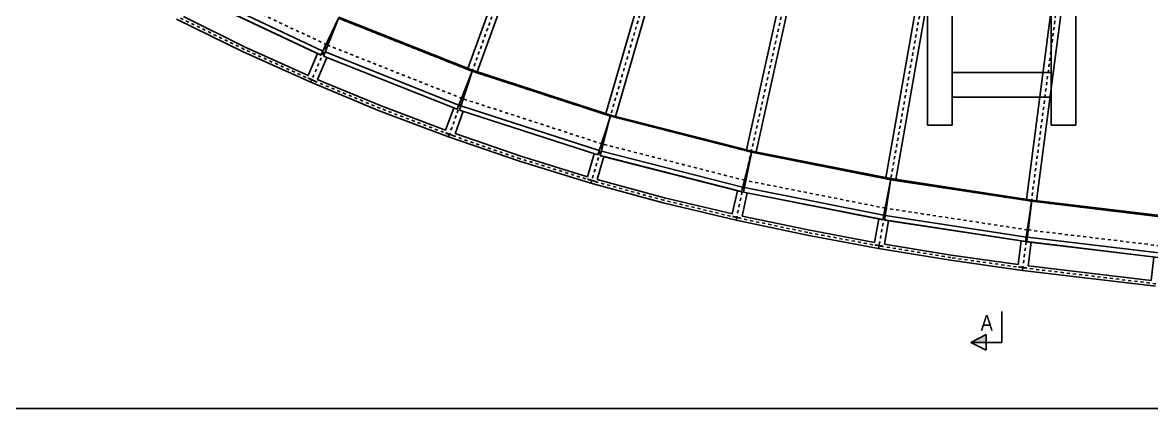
# Model space of a CAD drawing. Header units: millimetres. Extents: x 149919 to 150445, y 136651 to 136866.
# Drawn here: x 150231.21 to 150267.7, y 136651.49 to 136663.97 of the extents above; entities that cross this region are included whole.
import ezdxf

# ---------------------------------------------------------------- set-up
doc = ezdxf.new("R2010")
doc.units = ezdxf.units.MM
doc.header["$LTSCALE"] = 0.25
for name, pattern in [('CENTER', [50.8, 31.75, -6.35, 6.35, -6.35]), ('HIDDEN', [9.525, 6.35, -3.175]), ('XKITLINE00', [0])]:
    doc.linetypes.add(name, pattern=pattern)
doc.styles.add('ARIAL', font='arial.ttf')

# ---------------------------------------------------------------- blocks, each defined once
blk = doc.blocks.new('çatıı')
at = {"color": 8, "linetype": 'CENTER'}
for p, q in [((10287.3, 2126.2), (9874.3, 1173.8)), ((10287.3, 2126.2), (9923.4, 1287.1)), ((10666.9, 1961.6), (10319.5, 997.3)), ((10666.9, 1961.6), (10361.4, 1113.5)), ((11068.2, 1845.4), (10779.5, 848)), ((11068.2, 1845.4), (10813.8, 966.6)), ((11469.5, 1729.3), (11248, 728.5)), ((11469.5, 1729.3), (11274.7, 849.1)), ((11887.2, 1656), (11708.5, 637.1)), ((11887.2, 1656), (11729.8, 758.8)), ((12305, 1582.7), (12173, 566.3)), ((12305, 1582.7), (12188.9, 688.7)), ((9923.4, 1287.1), (9497.3, 1488.2)), ((9656.1, 1272.6), (9441.1, 1378.2)), ((10393.1, 1201.6), (9960.7, 1373.1)), ((10361.4, 1113.5), (9923.4, 1287.1)), ((9874.3, 1173.8), (9656.1, 1272.6)), ((10095.5, 1082), (9874.3, 1173.8)), ((10839.9, 1056.7), (10393.1, 1201.6)), ((10813.8, 966.6), (10361.4, 1113.5)), ((10319.5, 997.3), (10095.5, 1082)), ((11296, 940.3), (10839.9, 1056.7)), ((10548.3, 919), (10319.5, 997.3)), ((11274.7, 849.1), (10813.8, 966.6)), ((10779.5, 848), (10548.3, 919)), ((11746, 851), (11296, 940.3)), ((11012.8, 784.5), (10779.5, 848)), ((11729.8, 758.8), (11274.7, 849.1)), ((12202.3, 781.4), (11746, 851)), ((11248, 728.5), (11012.8, 784.5)), ((12626.8, 730.4), (12202.3, 781.4)), ((12188.9, 688.7), (11729.8, 758.8)), ((11477.7, 680.3), (11248, 728.5)), ((11708.5, 637.1), (11477.7, 680.3)), ((12616.7, 637.3), (12188.9, 688.7)), ((11940.3, 599.1), (11708.5, 637.1)), ((12173, 566.3), (11940.3, 599.1)), ((12603.3, 514.5), (12173, 566.3))]:
    blk.add_line(p, q, dxfattribs=at)
at = {"color": 8, "linetype": 'XKITLINE00'}
for p, q in [((10643.5, 1944.1), (10379.3, 1210.7)), ((10643.5, 1944.1), (10379.3, 1210.8)), ((10673.8, 1933.2), (10409.6, 1199.8)), ((10673.9, 1933.2), (10409.7, 1199.8)), ((11045.7, 1825.5), (10825.5, 1064.9)), ((11076.7, 1816.5), (10856.5, 1055.9)), ((11448.5, 1708.9), (11280, 947.9)), ((11448.5, 1708.9), (11280.1, 947.9)), ((11479.9, 1701.7), (11311.5, 940.7)), ((11479.9, 1701.7), (11311.5, 940.7)), ((12285.3, 1556.7), (12185.4, 787.4)), ((11843.6, 1500.8), (11730.7, 857.5)), ((11845, 1508.3), (11730.8, 857.5)), ((11876.3, 1500.3), (11762.5, 851.9)), ((12313.1, 1519.4), (12217.4, 783)), ((9910.7, 1267), (9489.9, 1465.6)), ((11871.7, 1474.1), (11762.6, 851.9)), ((9904.3, 1253.6), (9483.6, 1452.1)), ((9904.5, 1254), (9483.8, 1452.6)), ((9652.5, 1265), (9437.3, 1370.7)), ((9659.7, 1280.2), (9459.4, 1378.6)), ((9962.1, 1376), (9904.3, 1253.6)), ((9961.9, 1376.1), (9912, 1250.3)), ((10393.1, 1201.6), (9960.7, 1373.1)), ((10394.3, 1204.8), (9962.1, 1376.2)), ((10394.3, 1204.6), (9962.1, 1376)), ((9863, 1188.1), (9659.7, 1280.2)), ((9871, 1166.1), (9652.5, 1265)), ((9893.5, 1258.7), (9862.9, 1188.2)), ((9923.1, 1245.9), (9892.6, 1175.3)), ((10344.4, 1078.8), (9912, 1250.3)), ((10344.6, 1079.3), (9912.2, 1250.7)), ((10349.9, 1092.6), (9917.5, 1264.1)), ((10394.3, 1204.6), (10344.4, 1078.8)), ((10394.1, 1204.7), (10352.4, 1076)), ((10840.8, 1059.9), (10394.3, 1204.8)), ((10840.9, 1059.7), (10394.3, 1204.6)), ((9862.2, 1179.7), (9861.9, 1179.7)), ((9864.1, 1179), (9862.2, 1179.7)), ((9862.6, 1179.5), (9862.5, 1179.5)), ((9864.4, 1178.8), (9862.6, 1179.5)), ((9866.4, 1178.1), (9864.1, 1179)), ((9866.7, 1178), (9864.4, 1178.8)), ((9869, 1177.1), (9866.4, 1178.1)), ((9869.2, 1177), (9866.7, 1178)), ((9871.8, 1176), (9869, 1177.1)), ((9871.9, 1175.9), (9869.2, 1177)), ((9874.7, 1174.7), (9871, 1166.1)), ((9874.7, 1174.7), (9871, 1166.1)), ((9874.7, 1174.7), (9871.8, 1176)), ((9874.7, 1174.7), (9871.9, 1175.9)), ((9877.6, 1173.4), (9874.7, 1174.7)), ((9877.5, 1173.5), (9874.7, 1174.7)), ((9880.1, 1172.2), (9877.5, 1173.5)), ((9880.3, 1172.2), (9877.6, 1173.4)), ((9882.6, 1171.1), (9880.1, 1172.2)), ((9882.9, 1171), (9880.3, 1172.2)), ((9884.7, 1170), (9882.6, 1171.1)), ((9885.1, 1169.9), (9882.9, 1171)), ((9886.4, 1169.1), (9884.7, 1170)), ((9886.8, 1169), (9885.1, 1169.9)), ((9886.5, 1169.1), (9886.4, 1169.1)), ((9887.1, 1168.8), (9886.8, 1169)), ((10098.6, 1089.8), (9892.5, 1175.3)), ((10839.9, 1056.7), (10393.1, 1201.6)), ((10092.4, 1074.2), (9871, 1166.1)), ((10316.7, 989.4), (10092.4, 1074.2)), ((10307.3, 1010.9), (10098.6, 1089.8)), ((10333.4, 1083.2), (10307.3, 1010.9)), ((10363.7, 1072.3), (10337.7, 999.9)), ((10799.1, 931), (10352.4, 1076)), ((10799.3, 931.5), (10352.5, 1076.4)), ((10803.7, 945.1), (10356.9, 1090.1)), ((10840.9, 1059.7), (10799.1, 931)), ((10840.7, 1059.8), (10807.2, 928.7)), ((11296.8, 943.4), (10840.7, 1059.8)), ((11296.9, 943.6), (10840.8, 1059.9)), ((11296, 940.3), (10839.9, 1056.7)), ((10307.1, 1002.3), (10306.8, 1002.4)), ((10309, 1001.8), (10307.1, 1002.3)), ((10307.5, 1002.2), (10307.4, 1002.2)), ((10309.4, 1001.7), (10307.5, 1002.2)), ((10311.4, 1001.1), (10309, 1001.8)), ((10311.7, 1001), (10309.4, 1001.7)), ((10314.1, 1000.2), (10311.4, 1001.1)), ((10314.2, 1000.1), (10311.7, 1001)), ((10316.9, 999.3), (10314.1, 1000.2)), ((10317, 999.2), (10314.2, 1000.1)), ((10319.9, 998.2), (10316.7, 989.4)), ((10319.9, 998.2), (10316.7, 989.4)), ((10545.7, 911), (10316.7, 989.4)), ((10319.9, 998.2), (10316.9, 999.3)), ((10319.9, 998.2), (10317, 999.2)), ((10322.9, 997.1), (10319.9, 998.2)), ((10322.7, 997.1), (10319.9, 998.2)), ((10325.5, 996.1), (10322.7, 997.1)), ((10325.7, 996.1), (10322.9, 997.1)), ((10328, 995.1), (10325.5, 996.1)), ((10328.3, 995), (10325.7, 996.1)), ((10330.2, 994.2), (10328, 995.1)), ((10330.5, 994.1), (10328.3, 995)), ((10331.9, 993.4), (10330.2, 994.2)), ((10332.4, 993.2), (10330.5, 994.1)), ((10332.1, 993.3), (10331.9, 993.4)), ((10332.7, 993.1), (10332.4, 993.2)), ((10550.9, 926.9), (10337.6, 1000)), ((10766.4, 860.8), (10550.9, 926.9)), ((10787.8, 934.7), (10766.4, 860.8)), ((10818.8, 925.7), (10797.4, 851.8)), ((11263.4, 812.3), (10807.2, 928.7)), ((11263.5, 812.8), (10807.4, 929.1)), ((11267, 826.7), (10810.9, 943)), ((11296.8, 943.4), (11263.4, 812.3)), ((11296.7, 943.5), (11270.3, 810.7)), ((11746, 851), (11296, 940.3)), ((11296.7, 943.6), (11296.7, 943.5)), ((11746.6, 854.4), (11296.7, 943.6)), ((11296.7, 943.5), (11296.7, 943.5)), ((11296.9, 943.6), (11296.8, 943.4)), ((11746.6, 854.2), (11296.8, 943.4)), ((10777.2, 839.9), (10545.7, 911)), ((10766.7, 852.3), (10766.4, 852.3)), ((10768.7, 851.9), (10766.7, 852.3)), ((10767.2, 852.1), (10767, 852.2)), ((10769.1, 851.7), (10767.2, 852.1)), ((10771.1, 851.3), (10768.7, 851.9)), ((10771.4, 851.2), (10769.1, 851.7)), ((10773.8, 850.6), (10771.1, 851.3)), ((10774, 850.5), (10771.4, 851.2)), ((10776.7, 849.8), (10773.8, 850.6)), ((10776.8, 849.8), (10774, 850.5)), ((10779.8, 849), (10776.7, 849.8)), ((10779.8, 848.9), (10776.8, 849.8)), ((10779.8, 848.9), (10777.2, 839.9)), ((10779.8, 848.9), (10777.2, 839.9)), ((11010.7, 776.4), (10777.2, 839.9)), ((10782.8, 848.1), (10779.8, 849)), ((10782.7, 848.1), (10779.8, 848.9)), ((10785.5, 847.2), (10782.7, 848.1)), ((10785.7, 847.2), (10782.8, 848.1)), ((10788, 846.4), (10785.5, 847.2)), ((10788.3, 846.3), (10785.7, 847.2)), ((10790.3, 845.6), (10788, 846.4)), ((10790.7, 845.5), (10788.3, 846.3)), ((10792.1, 844.9), (10790.3, 845.6)), ((10792.5, 844.8), (10790.7, 845.5)), ((10792.2, 844.9), (10792.1, 844.9)), ((10792.8, 844.7), (10792.5, 844.8)), ((11014.9, 792.6), (10797.4, 851.9)), ((11746.6, 854.2), (11720.3, 721.5)), ((11746.5, 854.2), (11726.1, 720.4)), ((12202.3, 781.4), (11746, 851)), ((11746.5, 854.4), (11746.5, 854.2)), ((12202.8, 784.7), (11746.5, 854.4)), ((11746.6, 854.2), (11746.5, 854.2)), ((11746.6, 854.4), (11746.6, 854.2)), ((12202.8, 784.6), (11746.6, 854.2)), ((11250.8, 815.5), (11234.1, 740.4)), ((11282.3, 808.4), (11265.7, 733.4)), ((11720.3, 721.5), (11270.3, 810.7)), ((11720.4, 721.9), (11270.4, 811.2)), ((11723.2, 736), (11273.2, 825.3)), ((11246.2, 720.3), (11010.7, 776.4)), ((11234.2, 740.4), (11014.9, 792.6)), ((12202.8, 784.6), (12182.4, 650.8)), ((12202.7, 784.6), (12186.5, 650.2)), ((12626.8, 730.4), (12202.3, 781.4)), ((12202.7, 784.8), (12202.7, 784.6)), ((12627.2, 733.7), (12202.7, 784.8)), ((12202.7, 784.6), (12202.7, 784.6)), ((12202.8, 784.7), (12202.8, 784.6)), ((12627.2, 733.6), (12202.8, 784.6)), ((11235, 731.9), (11234.7, 732)), ((11237, 731.7), (11235, 731.9)), ((11235.5, 731.8), (11235.3, 731.8)), ((11237.4, 731.5), (11235.5, 731.8)), ((11239.5, 731.2), (11237, 731.7)), ((11239.8, 731.2), (11237.4, 731.5)), ((11242.2, 730.7), (11239.5, 731.2)), ((11242.4, 730.7), (11239.8, 731.2)), ((11245.2, 730.1), (11242.2, 730.7)), ((11245.3, 730.1), (11242.4, 730.7)), ((11248.3, 729.5), (11245.2, 730.1)), ((11248.2, 729.4), (11245.3, 730.1)), ((11479.4, 688.5), (11265.6, 733.4)), ((12184.6, 665.5), (11728.3, 735.1)), ((11248.2, 729.4), (11246.2, 720.3)), ((11248.2, 729.4), (11246.2, 720.3)), ((11476.1, 672), (11246.2, 720.3)), ((11251.2, 728.8), (11248.2, 729.4)), ((11251.3, 728.8), (11248.3, 729.5)), ((11254.1, 728.1), (11251.2, 728.8)), ((11254.3, 728.1), (11251.3, 728.8)), ((11256.7, 727.4), (11254.1, 728.1)), ((11257, 727.4), (11254.3, 728.1)), ((11259, 726.8), (11256.7, 727.4)), ((11259.3, 726.7), (11257, 727.4)), ((11260.8, 726.2), (11259, 726.8)), ((11261.3, 726.1), (11259.3, 726.7)), ((11261, 726.2), (11260.8, 726.2)), ((11261.6, 726), (11261.3, 726.1)), ((11707.3, 724), (11694.1, 648.4)), ((11739.1, 718.4), (11725.9, 642.8)), ((12182.5, 651.3), (11726.1, 720.9)), ((12182.4, 650.8), (11726.1, 720.4)), ((11707, 628.9), (11476.1, 672)), ((11694.1, 648.4), (11479.4, 688.5)), ((12612.8, 614), (12188.3, 665)), ((11695.3, 640), (11695, 640)), ((11697.4, 639.8), (11695.3, 640)), ((11695.8, 639.9), (11695.6, 639.9)), ((11697.7, 639.7), (11695.8, 639.9)), ((11699.8, 639.5), (11697.4, 639.8)), ((11700.1, 639.4), (11697.7, 639.7)), ((11702.6, 639.1), (11699.8, 639.5)), ((11702.8, 639.1), (11700.1, 639.4)), ((11705.5, 638.7), (11702.6, 639.1)), ((11705.6, 638.6), (11702.8, 639.1)), ((11708.7, 638.1), (11705.5, 638.7)), ((11708.6, 638.1), (11705.6, 638.6)), ((11708.6, 638.1), (11707, 628.9)), ((11708.6, 638.1), (11707, 628.9)), ((11939.1, 590.8), (11707, 628.9)), ((11711.6, 637.6), (11708.6, 638.1)), ((11711.8, 637.6), (11708.7, 638.1)), ((11714.5, 637), (11711.6, 637.6)), ((11714.7, 637), (11711.8, 637.6)), ((11717.2, 636.4), (11714.5, 637)), ((11717.5, 636.4), (11714.7, 637)), ((11719.5, 635.9), (11717.2, 636.4)), ((11719.8, 635.9), (11717.5, 636.4)), ((11721.3, 635.4), (11719.5, 635.9)), ((11721.8, 635.4), (11719.8, 635.9)), ((11721.5, 635.4), (11721.3, 635.4)), ((11722.1, 635.3), (11721.8, 635.4)), ((11941.6, 607.4), (11725.8, 642.8)), ((12168, 653), (12158.1, 576.9)), ((12611.1, 599.2), (12186.5, 650.2)), ((12611.1, 599.7), (12186.6, 650.7)), ((12200, 648.6), (12190.1, 572.7)), ((12171.9, 557.9), (11939.1, 590.8)), ((12158.1, 576.8), (11941.6, 607.4)), ((12596.5, 601), (12588.2, 524.8)), ((12159.7, 568.6), (12159.4, 568.6)), ((12161.7, 568.4), (12159.7, 568.6)), ((12160.2, 568.5), (12160, 568.5)), ((12162.1, 568.4), (12160.2, 568.5)), ((12164.2, 568.3), (12161.7, 568.4)), ((12164.5, 568.2), (12162.1, 568.4)), ((12167, 568), (12164.2, 568.3)), ((12167.2, 567.9), (12164.5, 568.2)), ((12170, 567.7), (12167, 568)), ((12170.1, 567.6), (12167.2, 567.9)), ((12173.1, 567.3), (12170, 567.7)), ((12173.1, 567.2), (12170.1, 567.6)), ((12173, 566.3), (12171.9, 557.9)), ((12173, 566.3), (12172, 557.9)), ((12602.3, 506.2), (12172, 557.9)), ((12173.1, 567.2), (12173, 566.3)), ((12173.1, 567.2), (12173, 566.3)), ((12176.2, 566.8), (12173.1, 567.3)), ((12176.1, 566.8), (12173.1, 567.2)), ((12179, 566.4), (12176.1, 566.8)), ((12179.2, 566.4), (12176.2, 566.8)), ((12181.7, 566), (12179, 566.4)), ((12182, 565.9), (12179.2, 566.4)), ((12184, 565.5), (12181.7, 566)), ((12184.4, 565.5), (12182, 565.9)), ((12185.9, 565.1), (12184, 565.5)), ((12186.4, 565.1), (12184.4, 565.5)), ((12186.1, 565.1), (12185.9, 565.1)), ((12186.7, 565), (12186.4, 565.1)), ((12588.2, 524.8), (12190, 572.7))]:
    blk.add_line(p, q, dxfattribs=at)
at = {"color": 5, "linetype": 'XKITLINE00'}
for p, q in [((12265, 1690.3), (12265, 1198.2)), ((12345, 1480.5), (12345, 1026.9)), ((11865, 1435.7), (11865, 1026.9)), ((11945, 1404.2), (11945, 1026.9)), ((11945, 1404.2), (11945, 1198.2)), ((12265, 1400.2), (12265, 1149.4)), ((11945, 1219.5), (11945, 1198.2)), ((12265, 1219.5), (12265, 1198.2)), ((11945, 1198.2), (11945, 1118.2)), ((12265, 1198.2), (11945, 1198.2)), ((12238.8, 1198.2), (11945, 1198.2)), ((12238.8, 1198.2), (11945, 1198.2)), ((12265, 1198.2), (12238.8, 1198.2)), ((12265, 1198.2), (12238.8, 1198.2)), ((12265, 1198.2), (12265, 1149.4)), ((12265, 1149.4), (12265, 1026.9)), ((12265, 1149.4), (12265, 1118.2)), ((11945, 1118.2), (11945, 1118.2)), ((12265, 1118.2), (11945, 1118.2)), ((12228.4, 1118.2), (11945, 1118.2)), ((12260.9, 1118.2), (12228.4, 1118.2)), ((12265, 1118.2), (12260.9, 1118.2)), ((11945, 1026.9), (11865, 1026.9)), ((12345, 1026.9), (12265, 1026.9))]:
    blk.add_line(p, q, dxfattribs=at)
at = {"color": 241, "linetype": 'HIDDEN'}
blk.add_line((12265, 1198.2), (12265, 1198.2), dxfattribs=at)
at = {"color": 2, "linetype": 'XKITLINE00'}
for q in [(12105, 424.9), (12005, 324.9)]:
    blk.add_line((12105, 324.9), q, dxfattribs=at)
at = {"color": 30, "linetype": 'XKITLINE00'}
for p, q in [((12005, 324.9), (12055, 349.9)), ((12055, 349.9), (12055, 299.9)), ((12055, 299.9), (12005, 324.9))]:
    blk.add_line(p, q, dxfattribs=at)
at = {"color": 8, "linetype": 'XKITLINE00'}
for centre in [(9923.4, 1287.1), (9923.4, 1287.1), (9923.4, 1287.1), (9656.1, 1272.6), (9656.1, 1272.6), (9874.3, 1173.8), (9874.3, 1173.8), (9874.3, 1173.8), (10393.1, 1201.6), (10393.1, 1201.6), (10361.4, 1113.5), (10361.4, 1113.5), (10361.4, 1113.5), (10095.5, 1082), (10095.5, 1082), (10839.9, 1056.7), (10839.9, 1056.7), (10319.5, 997.3), (10319.5, 997.3), (10319.5, 997.3), (10813.8, 966.6), (10813.8, 966.6), (10813.8, 966.6), (10548.3, 919), (10548.3, 919), (11296, 940.3), (11296, 940.3), (10779.5, 848), (10779.5, 848), (10779.5, 848), (11274.7, 849.1), (11274.7, 849.1), (11274.7, 849.1), (11746, 851), (11746, 851), (11012.8, 784.5), (11012.8, 784.5), (12202.3, 781.4), (12202.3, 781.4), (11729.8, 758.8), (11729.8, 758.8), (11729.8, 758.8), (11248, 728.5), (11248, 728.5), (11248, 728.5), (11477.7, 680.3), (11477.7, 680.3), (12188.9, 688.7), (12188.9, 688.7), (12188.9, 688.7), (11708.5, 637.1), (11708.5, 637.1), (11708.5, 637.1), (11940.3, 599.1), (11940.3, 599.1), (12173, 566.3), (12173, 566.3), (12173, 566.3)]:
    blk.add_circle(centre, 0.05, dxfattribs=at)
at = {"color": 30, "linetype": 'Continuous'}
blk.add_solid([(12055, 324.9), (12005, 324.9), (12055, 324.9), (12055, 349.9)], dxfattribs=at)
at = {"color": 116, "true_color": 0x136734, "style": 'ARIAL', "width": 0.85}
blk.add_text('A', height=50, dxfattribs=at).set_placement((12036.8, 363))

msp = doc.modelspace()

# ---------------------------------------------------------------- linework, layer by layer
msp.add_lwpolyline([(150191.663, 136865.525), (150444.543, 136865.525), (150444.543, 136651.486), (150191.663, 136651.486)], close=True)

# ---------------------------------------------------------------- block references
at = {"xscale": 0.009999943142843078, "yscale": 0.009999943142843078, "zscale": 0.009999943142843078}
msp.add_blockref('çatıı', (150141.814, 136650.373), dxfattribs=at)

doc.saveas('drawing.dxf')
